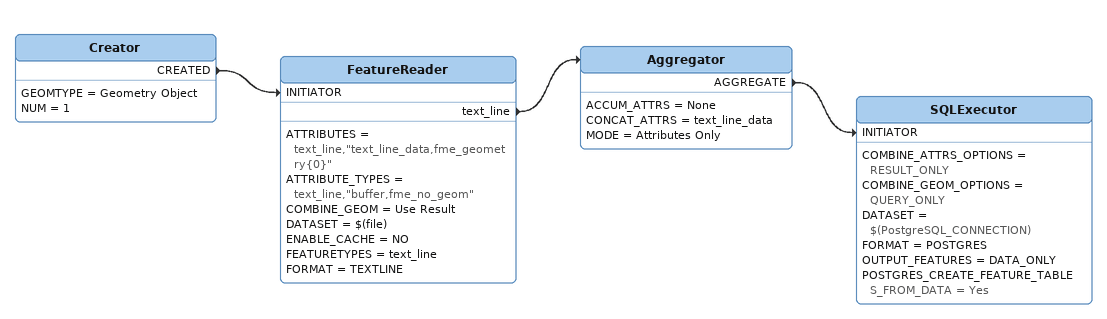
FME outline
Creator
    GEOMTYPE = Geometry Object
    NUM = 1
    CREATED -> FeatureReader [INITIATOR]
FeatureReader
    ATTRIBUTES = text_line,"text_line_data,fme_geometry{0}"
    ATTRIBUTE_TYPES = text_line,"buffer,fme_no_geom"
    COMBINE_GEOM = Use Result
    DATASET = $(file)
    ENABLE_CACHE = NO
    FEATURETYPES = text_line
    FORMAT = TEXTLINE
    text_line -> Aggregator
Aggregator
    ACCUM_ATTRS = None
    CONCAT_ATTRS = text_line_data
    MODE = Attributes Only
    AGGREGATE -> SQLExecutor [INITIATOR]
SQLExecutor
    COMBINE_ATTRS_OPTIONS = RESULT_ONLY
    COMBINE_GEOM_OPTIONS = QUERY_ONLY
    DATASET = $(PostgreSQL_CONNECTION)
    FORMAT = POSTGRES
    OUTPUT_FEATURES = DATA_ONLY
    POSTGRES_CREATE_FEATURE_TABLES_FROM_DATA = Yes
